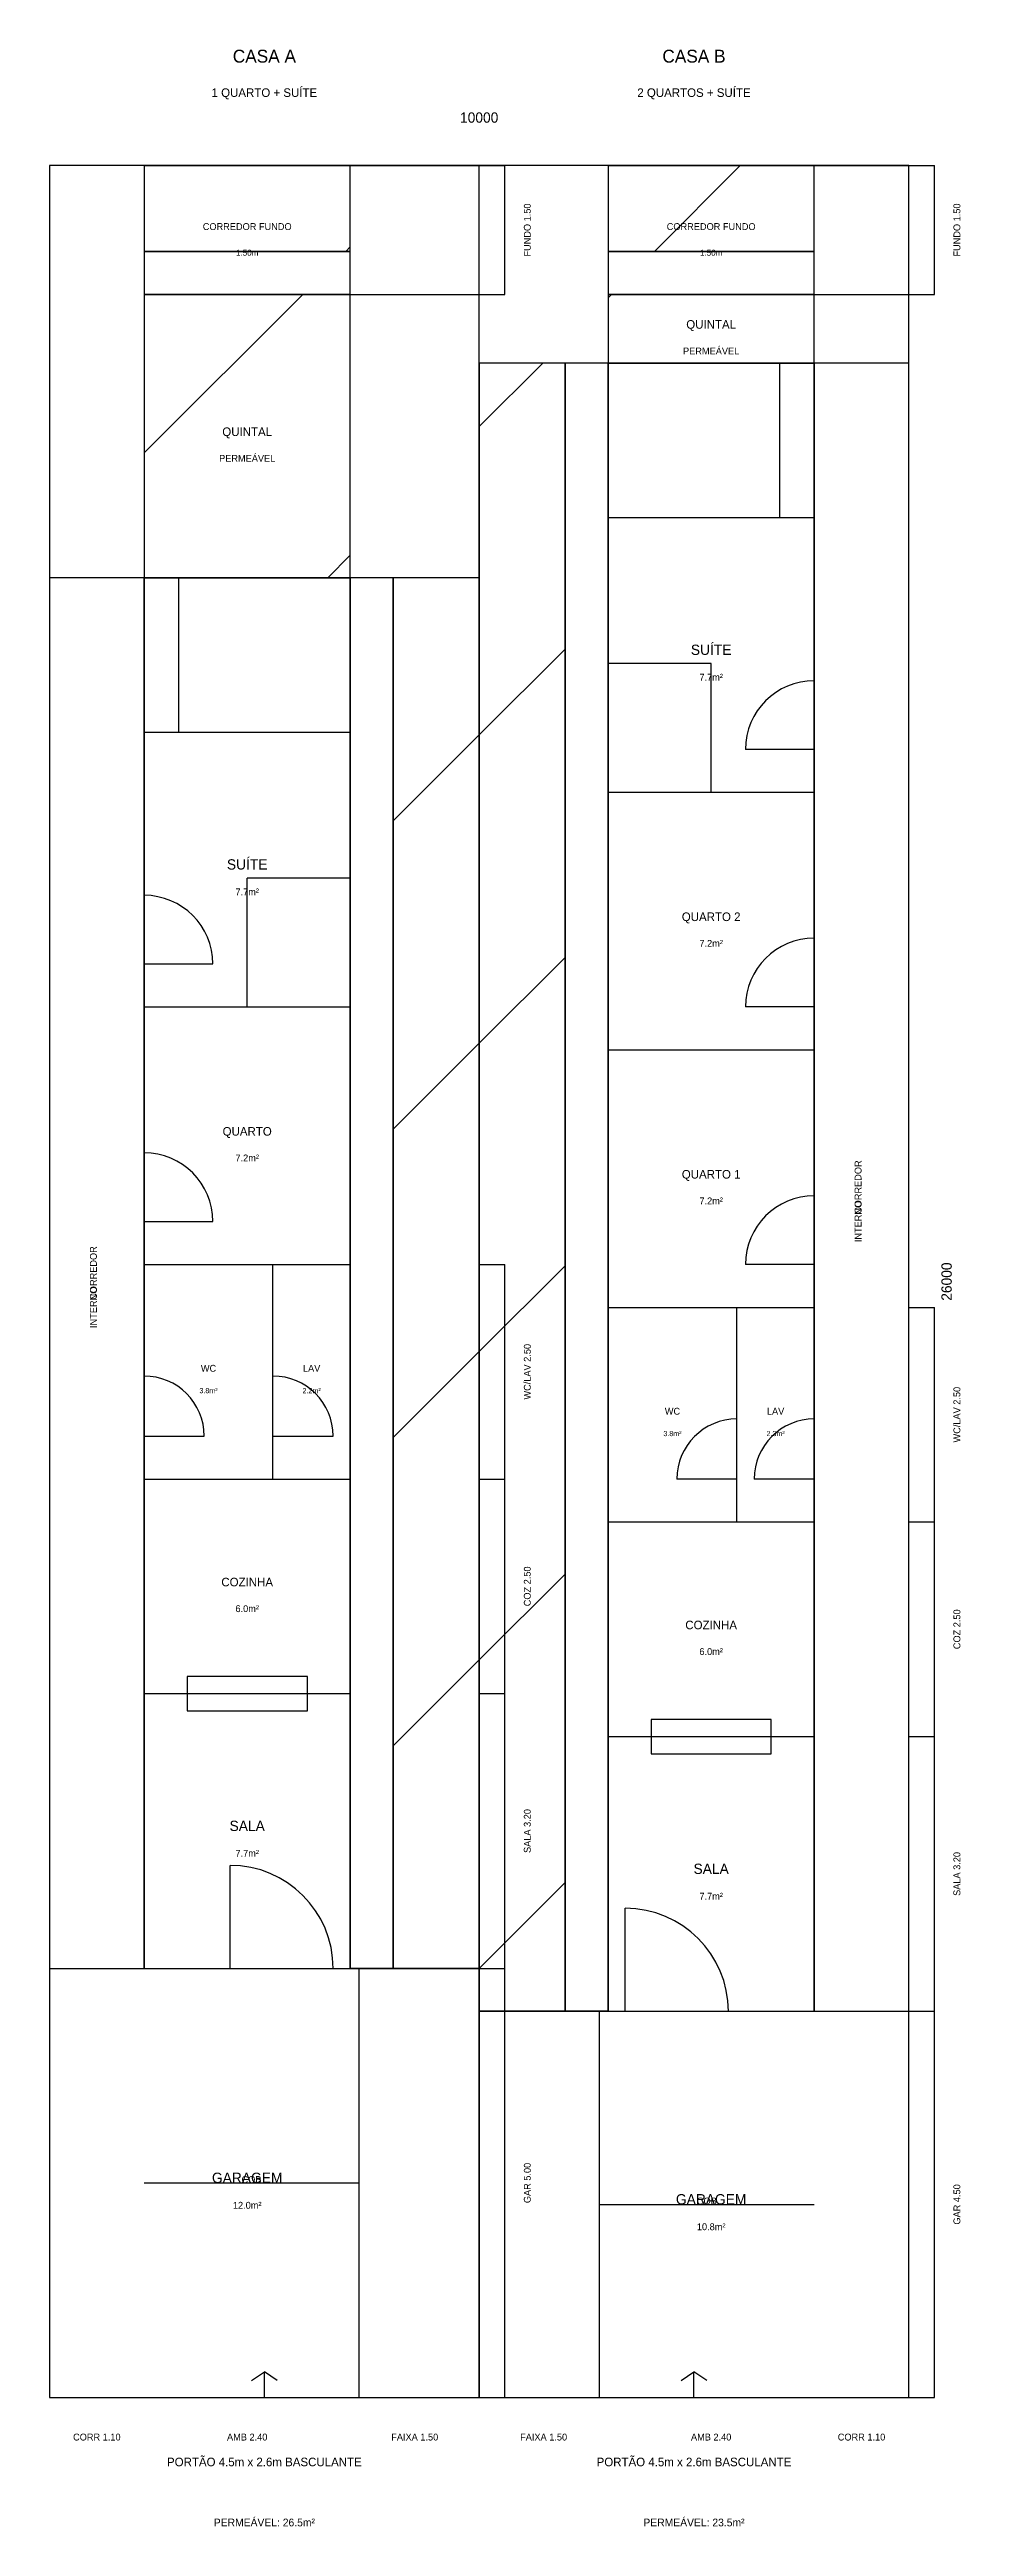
# Model space of a CAD drawing. Header units: millimetres. Extents: x 0 to 10601, y -1501 to 27352.
import ezdxf
from ezdxf.enums import TextEntityAlignment as Align

# ---------------------------------------------------------------- set-up
doc = ezdxf.new("R2010")
doc.units = ezdxf.units.MM
doc.linetypes.add('DASHED', pattern=[50, -50])
for name, color, linetype in [('CALCADA', 252, 'Continuous'), ('CORR_INT', 8, 'Continuous'), ('COTAS', 1, 'Continuous'), ('DIVISAS', 8, 'Continuous'), ('HATCH_PERM', 152, 'Continuous'), ('JANELAS', 3, 'Continuous'), ('MOBILIARIO', 4, 'Continuous'), ('PAREDES', 7, 'Continuous'), ('PORTAO', 1, 'Continuous'), ('PORTAS', 30, 'Continuous'), ('TEXTOS', 5, 'Continuous')]:
    doc.layers.add(name, color=color, linetype=linetype)

msp = doc.modelspace()

# ---------------------------------------------------------------- hatches: boundary and pattern name
at = {"layer": 'HATCH_PERM'}
h = msp.add_hatch(dxfattribs=at)
h.set_pattern_fill('ANSI31', scale=800)
h.paths.add_polyline_path([(1100, 25000), (3500, 25000), (3500, 26000), (1100, 26000)])
h = msp.add_hatch(dxfattribs=at)
h.set_pattern_fill('ANSI31', scale=800)
h.paths.add_polyline_path([(6500, 25000), (8900, 25000), (8900, 26000), (6500, 26000)])
h = msp.add_hatch(dxfattribs=at)
h.set_pattern_fill('ANSI31', scale=800)
h.paths.add_polyline_path([(1100, 21200), (3500, 21200), (3500, 24500), (1100, 24500)])
h = msp.add_hatch(dxfattribs=at)
h.set_pattern_fill('ANSI31', scale=800)
h.paths.add_polyline_path([(6500, 23700), (8900, 23700), (8900, 24500), (6500, 24500)])
h = msp.add_hatch(dxfattribs=at)
h.set_pattern_fill('ANSI31', scale=800)
h.paths.add_polyline_path([(5000, 4500), (6000, 4500), (6000, 23700), (5000, 23700)])
h = msp.add_hatch(dxfattribs=at)
h.set_pattern_fill('ANSI31', scale=800)
h.paths.add_polyline_path([(4000, 5000), (5000, 5000), (5000, 21200), (4000, 21200)])

# ---------------------------------------------------------------- linework, layer by layer
at = {"layer": 'CALCADA'}
for points in [[(1100, 24500), (3500, 24500), (3500, 25000), (1100, 25000)], [(6500, 24500), (8900, 24500), (8900, 25000), (6500, 25000)], [(6000, 4500), (6500, 4500), (6500, 23700), (6000, 23700)], [(3500, 5000), (4000, 5000), (4000, 21200), (3500, 21200)]]:
    msp.add_lwpolyline(points, close=True, dxfattribs=at)
at = {"layer": 'CORR_INT'}
for points in [[(8900, 4500), (10000, 4500), (10000, 23700), (8900, 23700)], [(0, 5000), (1100, 5000), (1100, 21200), (0, 21200)]]:
    msp.add_lwpolyline(points, close=True, dxfattribs=at)
at = {"layer": 'COTAS'}
for p, q in [((1100, 26000), (5300, 26000)), ((5300, 24500), (5300, 26000)), ((6500, 26000), (10300, 26000)), ((10300, 24500), (10300, 26000)), ((1100, 24500), (5300, 24500)), ((6500, 24500), (10300, 24500)), ((5000, 13200), (5300, 13200)), ((5300, 10700), (5300, 13200)), ((10000, 12700), (10300, 12700)), ((10300, 10200), (10300, 12700)), ((5000, 10700), (5300, 10700)), ((5000, 10700), (5300, 10700)), ((5300, 8200), (5300, 10700)), ((10000, 10200), (10300, 10200)), ((10000, 10200), (10300, 10200)), ((10300, 7700), (10300, 10200)), ((5000, 8200), (5300, 8200)), ((5000, 8200), (5300, 8200)), ((5300, 5000), (5300, 8200)), ((10000, 7700), (10300, 7700)), ((10000, 7700), (10300, 7700)), ((10300, 4500), (10300, 7700)), ((5000, 5000), (5300, 5000)), ((5000, 5000), (5300, 5000)), ((5300, 0), (5300, 5000)), ((10000, 4500), (10300, 4500)), ((10000, 4500), (10300, 4500)), ((10300, 0), (10300, 4500)), ((5000, 0), (5300, 0)), ((10000, 0), (10300, 0))]:
    msp.add_line(p, q, dxfattribs=at)
at = {"layer": 'DIVISAS'}
msp.add_line((5000, 0), (5000, 26000), dxfattribs=at)
msp.add_lwpolyline([(0, 0), (10000, 0), (10000, 26000), (0, 26000)], close=True, dxfattribs=at)
at = {"layer": 'HATCH_PERM'}
for points in [[(1100, 25000), (3500, 25000), (3500, 26000), (1100, 26000)], [(6500, 25000), (8900, 25000), (8900, 26000), (6500, 26000)], [(1100, 21200), (3500, 21200), (3500, 24500), (1100, 24500)], [(6500, 23700), (8900, 23700), (8900, 24500), (6500, 24500)], [(5000, 4500), (6000, 4500), (6000, 23700), (5000, 23700)], [(4000, 5000), (5000, 5000), (5000, 21200), (4000, 21200)]]:
    msp.add_lwpolyline(points, close=True, dxfattribs=at)
at = {"layer": 'JANELAS'}
for p, q in [((6500, 19700), (6500, 20900)), ((3500, 17200), (3500, 18400)), ((6500, 16600), (6500, 17800)), ((3500, 14100), (3500, 15300)), ((6500, 13600), (6500, 14800)), ((3500, 11650), (3500, 12250)), ((6500, 11150), (6500, 11750)), ((3500, 6000), (3500, 7500)), ((6500, 5500), (6500, 7000))]:
    msp.add_line(p, q, dxfattribs=at)
at = {"layer": 'MOBILIARIO'}
for points in [[(1600, 8000), (3000, 8000), (3000, 8400), (1600, 8400)], [(7000, 7500), (8400, 7500), (8400, 7900), (7000, 7900)]]:
    msp.add_lwpolyline(points, close=True, dxfattribs=at)
at = {"layer": 'PAREDES'}
for p, q in [((6500, 21900), (8900, 21900)), ((7700, 18700), (7700, 20200)), ((1100, 19400), (3500, 19400)), ((6500, 18700), (8900, 18700)), ((2300, 16200), (2300, 17700)), ((1100, 16200), (3500, 16200)), ((6500, 15700), (8900, 15700)), ((1100, 13200), (3500, 13200)), ((2600, 10700), (2600, 13200)), ((6500, 12700), (8900, 12700)), ((8000, 10200), (8000, 12700)), ((1100, 10700), (3500, 10700)), ((6500, 10200), (8900, 10200)), ((1100, 8200), (3500, 8200)), ((6500, 7700), (8900, 7700)), ((1100, 5000), (3500, 5000)), ((6500, 4500), (8900, 4500))]:
    msp.add_line(p, q, dxfattribs=at)
at = {"layer": 'PAREDES', "linetype": 'DASHED'}
for p, q in [((1100, 2500), (3600, 2500)), ((6400, 2250), (8900, 2250))]:
    msp.add_line(p, q, dxfattribs=at)
at = {"layer": 'PAREDES'}
for points in [[(5000, 0), (6400, 0), (6400, 4500), (8900, 4500), (8900, 23700), (6500, 23700), (6500, 4500), (5000, 4500)], [(6500, 21900), (8500, 21900), (8500, 23700), (6500, 23700)], [(3600, 0), (5000, 0), (5000, 5000), (3500, 5000), (3500, 21200), (1100, 21200), (1100, 5000), (3600, 5000)], [(1500, 19400), (3500, 19400), (3500, 21200), (1500, 21200)]]:
    msp.add_lwpolyline(points, close=True, dxfattribs=at)
for points in [[(6500, 18700), (7700, 18700), (7700, 20200), (6500, 20200)], [(2300, 16200), (3500, 16200), (3500, 17700), (2300, 17700)]]:
    msp.add_lwpolyline(points, dxfattribs=at)
at = {"layer": 'PORTAO'}
for p, q in [((2350, 200), (2500, 300)), ((2500, 0), (2500, 300)), ((2650, 200), (2500, 300)), ((7350, 200), (7500, 300)), ((7500, 0), (7500, 300)), ((7650, 200), (7500, 300)), ((250, 0), (4750, 0)), ((5250, 0), (9750, 0))]:
    msp.add_line(p, q, dxfattribs=at)
at = {"layer": 'PORTAS'}
for p, q in [((8900, 19200), (8900, 20000)), ((8900, 19200), (8100, 19200)), ((1100, 16700), (1100, 17500)), ((8900, 16200), (8900, 17000)), ((1100, 16700), (1900, 16700)), ((8900, 16200), (8100, 16200)), ((1100, 13700), (1100, 14500)), ((8900, 13200), (8900, 14000)), ((1100, 13700), (1900, 13700)), ((8900, 13200), (8100, 13200)), ((1100, 11200), (1100, 11900)), ((2600, 11200), (2600, 11900)), ((8000, 10700), (8000, 11400)), ((8900, 10700), (8900, 11400)), ((1100, 11200), (1800, 11200)), ((2600, 11200), (3300, 11200)), ((8000, 10700), (7300, 10700)), ((8900, 10700), (8200, 10700)), ((2100, 5000), (2100, 6200)), ((6700, 4500), (6700, 5700)), ((2100, 5000), (3300, 5000)), ((6700, 4500), (7900, 4500))]:
    msp.add_line(p, q, dxfattribs=at)
for centre, radius, start, end in [((8900, 19200), 800, 90, 180), ((1100, 16700), 800, 0, 90), ((8900, 16200), 800, 90, 180), ((1100, 13700), 800, 0, 90), ((8900, 13200), 800, 90, 180), ((1100, 11200), 700, 0, 90), ((2600, 11200), 700, 0, 90), ((8000, 10700), 700, 90, 180), ((8900, 10700), 700, 90, 180), ((2100, 5000), 1200, 0, 90), ((6700, 4500), 1200, 0, 90)]:
    msp.add_arc(centre, radius, start, end, dxfattribs=at)

# ---------------------------------------------------------------- texts
at = {"layer": 'COTAS'}
for s, height, p in [('10000', 120, (5000, 26500)), ('CORR 1.10', 80, (550, -500)), ('AMB 2.40', 80, (2300, -500)), ('FAIXA 1.50', 80, (4250, -500)), ('FAIXA 1.50', 80, (5750, -500)), ('AMB 2.40', 80, (7700, -500)), ('CORR 1.10', 80, (9450, -500))]:
    msp.add_text(s, height=height, dxfattribs=at).set_placement(p, align=Align.CENTER)
for s, height, p in [('FUNDO 1.50', 80, (5600, 25250)), ('FUNDO 1.50', 80, (10600, 25250)), ('26000', 120, (10500, 13000)), ('WC/LAV 2.50', 80, (5600, 11950)), ('WC/LAV 2.50', 80, (10600, 11450)), ('COZ 2.50', 80, (5600, 9450)), ('COZ 2.50', 80, (10600, 8950)), ('SALA 3.20', 80, (5600, 6600)), ('SALA 3.20', 80, (10600, 6100)), ('GAR 5.00', 80, (5600, 2500)), ('GAR 4.50', 80, (10600, 2250))]:
    msp.add_text(s, height=height, rotation=90, dxfattribs=at).set_placement(p, align=Align.CENTER)
at = {"layer": 'TEXTOS'}
for s, height, p in [('CASA A', 150, (2500, 27200)), ('CASA B', 150, (7500, 27200)), ('1 QUARTO + SUÍTE', 100, (2500, 26800)), ('2 QUARTOS + SUÍTE', 100, (7500, 26800)), ('CORREDOR FUNDO', 80, (2300, 25250)), ('CORREDOR FUNDO', 80, (7700, 25250)), ('1.50m', 70, (2300, 24950)), ('1.50m', 70, (7700, 24950)), ('QUINTAL', 100, (7700, 24100)), ('PERMEÁVEL', 80, (7700, 23800)), ('QUINTAL', 100, (2300, 22850)), ('PERMEÁVEL', 80, (2300, 22550)), ('SUÍTE', 120, (7700, 20300)), ('7.7m²', 80, (7700, 20000)), ('SUÍTE', 120, (2300, 17800)), ('7.7m²', 80, (2300, 17500)), ('QUARTO 2', 100, (7700, 17200)), ('7.2m²', 80, (7700, 16900)), ('QUARTO', 100, (2300, 14700)), ('7.2m²', 80, (2300, 14400)), ('QUARTO 1', 100, (7700, 14200)), ('7.2m²', 80, (7700, 13900)), ('WC', 80, (1850, 11950)), ('LAV', 80, (3050, 11950)), ('3.8m²', 60, (1850, 11700)), ('2.2m²', 60, (3050, 11700)), ('3.8m²', 60, (7250, 11200)), ('WC', 80, (7250, 11450)), ('2.3m²', 60, (8450, 11200)), ('LAV', 80, (8450, 11450)), ('COZINHA', 100, (2300, 9450)), ('6.0m²', 80, (2300, 9150)), ('COZINHA', 100, (7700, 8950)), ('6.0m²', 80, (7700, 8650)), ('SALA', 120, (2300, 6600)), ('7.7m²', 80, (2300, 6300)), ('SALA', 120, (7700, 6100)), ('7.7m²', 80, (7700, 5800)), ('GARAGEM', 120, (2300, 2500)), ('COB', 80, (2350, 2500)), ('GARAGEM', 120, (7700, 2250)), ('COB', 80, (7650, 2250)), ('12.0m²', 80, (2300, 2200)), ('10.8m²', 80, (7700, 1950)), ('PORTÃO 4.5m x 2.6m BASCULANTE', 100, (2500, -800)), ('PORTÃO 4.5m x 2.6m BASCULANTE', 100, (7500, -800)), ('PERMEÁVEL: 26.5m²', 90, (2500, -1500)), ('PERMEÁVEL: 23.5m²', 90, (7500, -1500))]:
    msp.add_text(s, height=height, dxfattribs=at).set_placement(p, align=Align.CENTER)
for s, p in [('CORREDOR', (9450, 14100)), ('INTERNO', (9450, 13700)), ('CORREDOR', (550, 13100)), ('INTERNO', (550, 12700))]:
    msp.add_text(s, height=80, rotation=90, dxfattribs=at).set_placement(p, align=Align.CENTER)

doc.saveas('drawing.dxf')
